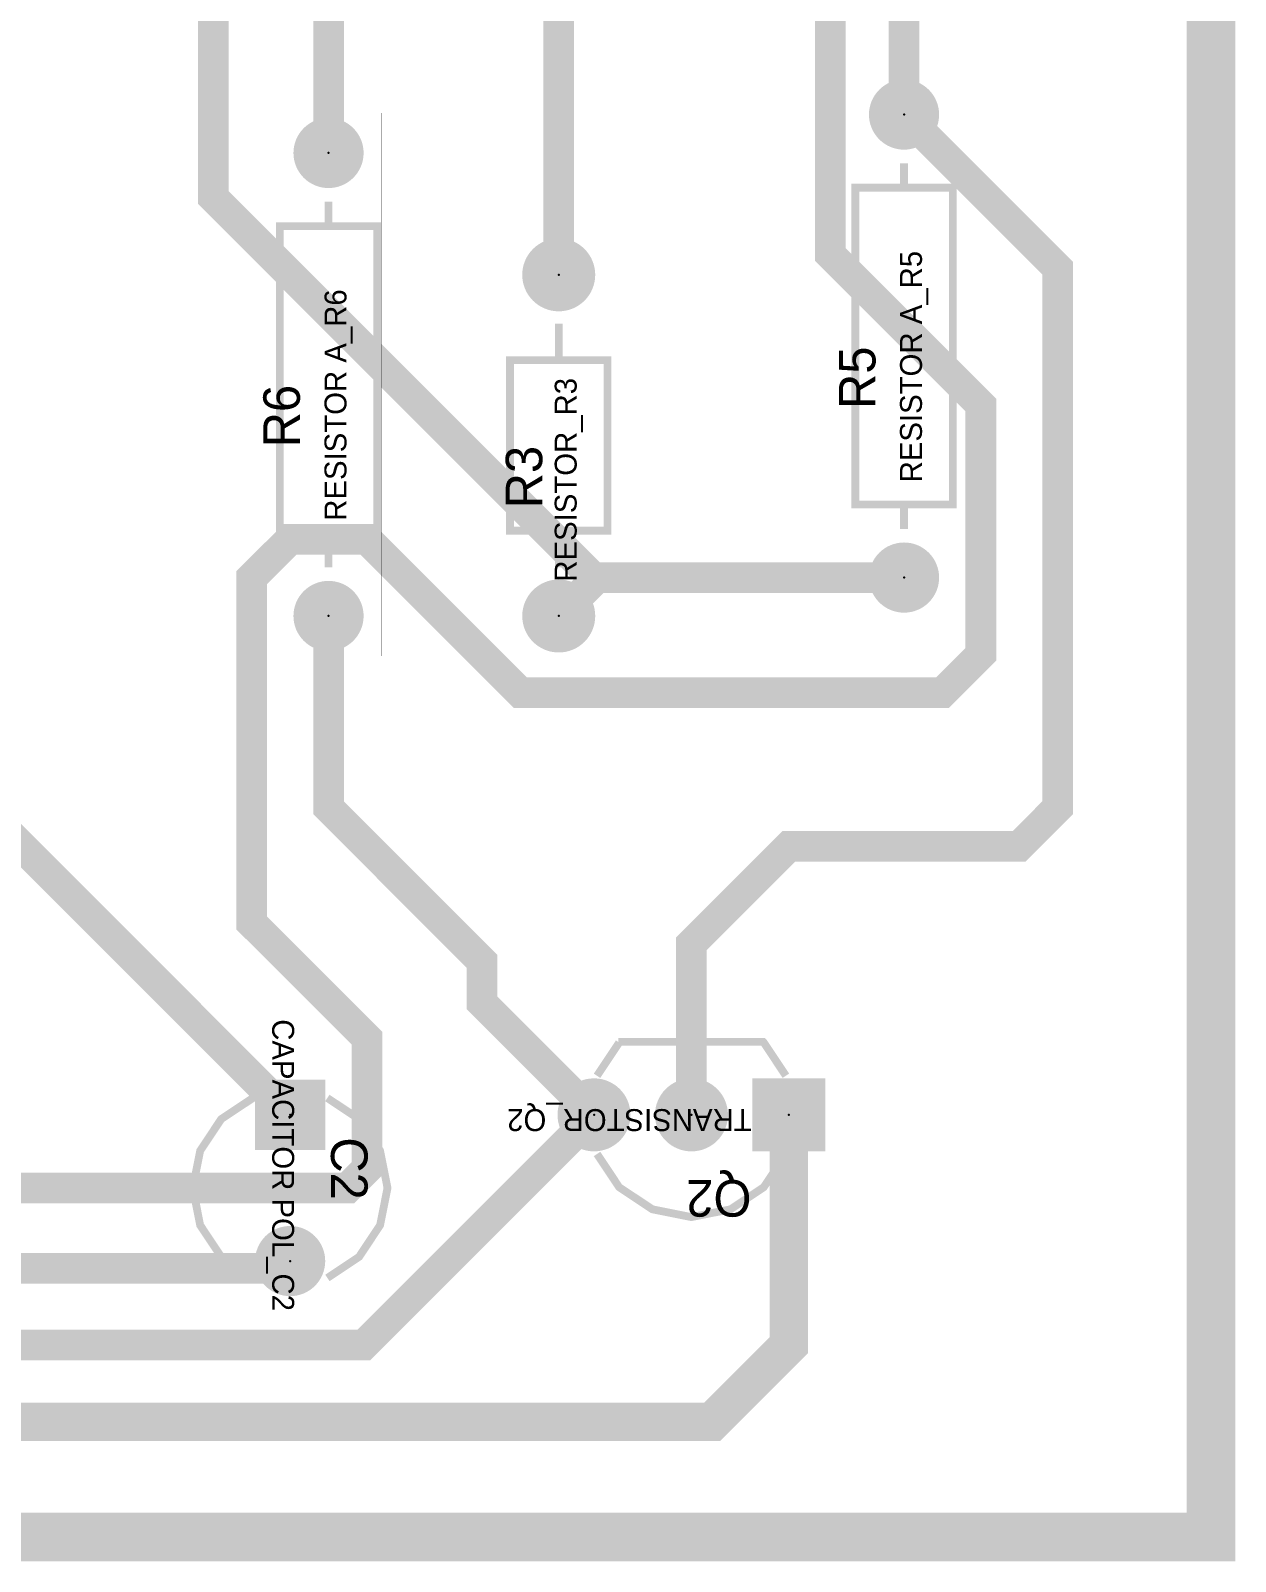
# Model space of a CAD drawing. Extents: x -2.66 to 3.73, y -1.66 to 7.98.
# Drawn here: x -0.817 to 0.419, y 4.424 to 5.994 of the extents above; entities that cross this region are included whole.
import ezdxf

# ---------------------------------------------------------------- set-up
doc = ezdxf.new("R2010")
doc.units = 0
doc.header["$MEASUREMENT"] = 0
doc.layers.get('0').update_dxf_attribs({"color": 1, "linetype": 'CONTINUOUS'})
for name, color, linetype in [('ASYBOT', 7, 'CONTINUOUS'), ('ASYTOP', 6, 'CONTINUOUS'), ('BOARD_OUTLINE', 7, 'CONTINUOUS'), ('BOTTOM', 3, 'CONTINUOUS'), ('COMPONENTS_TOP', 1, 'CONTINUOUS'), ('DRILL', 1, 'CONTINUOUS'), ('DRLDWG', 8, 'CONTINUOUS'), ('GND', 4, 'CONTINUOUS'), ('INNER1', 8, 'CONTINUOUS'), ('INNER10', 1, 'CONTINUOUS'), ('INNER11', 2, 'CONTINUOUS'), ('INNER12', 3, 'CONTINUOUS'), ('INNER2', 1, 'CONTINUOUS'), ('INNER3', 2, 'CONTINUOUS'), ('INNER4', 3, 'CONTINUOUS'), ('INNER5', 4, 'CONTINUOUS'), ('INNER6', 5, 'CONTINUOUS'), ('INNER7', 6, 'CONTINUOUS'), ('INNER8', 7, 'CONTINUOUS'), ('INNER9', 8, 'CONTINUOUS'), ('OBS_ASYTOP', 6, 'CONTINUOUS'), ('OBS_GLOBAL_LAYER', 1, 'CONTINUOUS'), ('OBS_SSTOP', 4, 'CONTINUOUS'), ('PADSTACKS', 1, 'CONTINUOUS'), ('POWER', 7, 'CONTINUOUS'), ('SMBOT', 1, 'CONTINUOUS'), ('SMTOP', 8, 'CONTINUOUS'), ('TOP', 2, 'CONTINUOUS')]:
    doc.layers.add(name, color=color, linetype=linetype)

# ---------------------------------------------------------------- blocks, each defined once
blk = doc.blocks.new('PADSTACK_TM_CYLND_LLB_PAD3')
blk.add_point((0, 0))
at = {"layer": 'ASYBOT', "const_width": 0.052}
blk.add_lwpolyline([(-0.026, 0), (0.026, 0)], dxfattribs=at)
at = {"layer": 'ASYTOP', "const_width": 0.052}
blk.add_lwpolyline([(-0.026, 0), (0.026, 0)], dxfattribs=at)
at = {"layer": 'BOTTOM', "const_width": 0.052}
blk.add_lwpolyline([(-0.026, 0), (0.026, 0)], dxfattribs=at)
at = {"layer": 'DRILL', "const_width": 0.0155}
blk.add_lwpolyline([(-0.0077, 0, 1), (0.0077, 0, 1)], format="xyb", close=True, dxfattribs=at)
at = {"layer": 'DRLDWG', "const_width": 0.0155}
blk.add_lwpolyline([(-0.0077, 0, 1), (0.0077, 0, 1)], format="xyb", close=True, dxfattribs=at)
at = {"layer": 'GND', "const_width": 0.072}
blk.add_lwpolyline([(-0.036, 0), (0.036, 0)], dxfattribs=at)
at = {"layer": 'INNER1', "const_width": 0.052}
blk.add_lwpolyline([(-0.026, 0), (0.026, 0)], dxfattribs=at)
at = {"layer": 'INNER10', "const_width": 0.052}
blk.add_lwpolyline([(-0.026, 0), (0.026, 0)], dxfattribs=at)
at = {"layer": 'INNER11', "const_width": 0.052}
blk.add_lwpolyline([(-0.026, 0), (0.026, 0)], dxfattribs=at)
at = {"layer": 'INNER12', "const_width": 0.052}
blk.add_lwpolyline([(-0.026, 0), (0.026, 0)], dxfattribs=at)
at = {"layer": 'INNER2', "const_width": 0.052}
blk.add_lwpolyline([(-0.026, 0), (0.026, 0)], dxfattribs=at)
at = {"layer": 'INNER3', "const_width": 0.052}
blk.add_lwpolyline([(-0.026, 0), (0.026, 0)], dxfattribs=at)
at = {"layer": 'INNER4', "const_width": 0.052}
blk.add_lwpolyline([(-0.026, 0), (0.026, 0)], dxfattribs=at)
at = {"layer": 'INNER5', "const_width": 0.052}
blk.add_lwpolyline([(-0.026, 0), (0.026, 0)], dxfattribs=at)
at = {"layer": 'INNER6', "const_width": 0.052}
blk.add_lwpolyline([(-0.026, 0), (0.026, 0)], dxfattribs=at)
at = {"layer": 'INNER7', "const_width": 0.052}
blk.add_lwpolyline([(-0.026, 0), (0.026, 0)], dxfattribs=at)
at = {"layer": 'INNER8', "const_width": 0.052}
blk.add_lwpolyline([(-0.026, 0), (0.026, 0)], dxfattribs=at)
at = {"layer": 'INNER9', "const_width": 0.052}
blk.add_lwpolyline([(-0.026, 0), (0.026, 0)], dxfattribs=at)
at = {"layer": 'POWER', "const_width": 0.072}
blk.add_lwpolyline([(-0.036, 0), (0.036, 0)], dxfattribs=at)
at = {"layer": 'SMBOT', "const_width": 0.052}
blk.add_lwpolyline([(-0.026, 0), (0.026, 0)], dxfattribs=at)
at = {"layer": 'SMTOP', "const_width": 0.052}
blk.add_lwpolyline([(-0.026, 0), (0.026, 0)], dxfattribs=at)
at = {"layer": 'TOP', "const_width": 0.052}
blk.add_lwpolyline([(-0.026, 0), (0.026, 0)], dxfattribs=at)
blk = doc.blocks.new('PADSTACK_TM_CYLND_LLB_PAD4')
blk.add_point((0, 0))
at = {"layer": 'ASYBOT', "const_width": 0.026}
blk.add_lwpolyline([(-0.013, 0, 1), (0.013, 0, 1)], format="xyb", close=True, dxfattribs=at)
at = {"layer": 'ASYTOP', "const_width": 0.026}
blk.add_lwpolyline([(-0.013, 0, 1), (0.013, 0, 1)], format="xyb", close=True, dxfattribs=at)
at = {"layer": 'BOTTOM', "const_width": 0.026}
blk.add_lwpolyline([(-0.013, 0, 1), (0.013, 0, 1)], format="xyb", close=True, dxfattribs=at)
at = {"layer": 'DRILL', "const_width": 0.0155}
blk.add_lwpolyline([(-0.0077, 0, 1), (0.0077, 0, 1)], format="xyb", close=True, dxfattribs=at)
at = {"layer": 'DRLDWG', "const_width": 0.0155}
blk.add_lwpolyline([(-0.0077, 0, 1), (0.0077, 0, 1)], format="xyb", close=True, dxfattribs=at)
at = {"layer": 'GND', "const_width": 0.036}
blk.add_lwpolyline([(-0.018, 0, 1), (0.018, 0, 1)], format="xyb", close=True, dxfattribs=at)
at = {"layer": 'INNER1', "const_width": 0.026}
blk.add_lwpolyline([(-0.013, 0, 1), (0.013, 0, 1)], format="xyb", close=True, dxfattribs=at)
at = {"layer": 'INNER10', "const_width": 0.026}
blk.add_lwpolyline([(-0.013, 0, 1), (0.013, 0, 1)], format="xyb", close=True, dxfattribs=at)
at = {"layer": 'INNER11', "const_width": 0.026}
blk.add_lwpolyline([(-0.013, 0, 1), (0.013, 0, 1)], format="xyb", close=True, dxfattribs=at)
at = {"layer": 'INNER12', "const_width": 0.026}
blk.add_lwpolyline([(-0.013, 0, 1), (0.013, 0, 1)], format="xyb", close=True, dxfattribs=at)
at = {"layer": 'INNER2', "const_width": 0.026}
blk.add_lwpolyline([(-0.013, 0, 1), (0.013, 0, 1)], format="xyb", close=True, dxfattribs=at)
at = {"layer": 'INNER3', "const_width": 0.026}
blk.add_lwpolyline([(-0.013, 0, 1), (0.013, 0, 1)], format="xyb", close=True, dxfattribs=at)
at = {"layer": 'INNER4', "const_width": 0.026}
blk.add_lwpolyline([(-0.013, 0, 1), (0.013, 0, 1)], format="xyb", close=True, dxfattribs=at)
at = {"layer": 'INNER5', "const_width": 0.026}
blk.add_lwpolyline([(-0.013, 0, 1), (0.013, 0, 1)], format="xyb", close=True, dxfattribs=at)
at = {"layer": 'INNER6', "const_width": 0.026}
blk.add_lwpolyline([(-0.013, 0, 1), (0.013, 0, 1)], format="xyb", close=True, dxfattribs=at)
at = {"layer": 'INNER7', "const_width": 0.026}
blk.add_lwpolyline([(-0.013, 0, 1), (0.013, 0, 1)], format="xyb", close=True, dxfattribs=at)
at = {"layer": 'INNER8', "const_width": 0.026}
blk.add_lwpolyline([(-0.013, 0, 1), (0.013, 0, 1)], format="xyb", close=True, dxfattribs=at)
at = {"layer": 'INNER9', "const_width": 0.026}
blk.add_lwpolyline([(-0.013, 0, 1), (0.013, 0, 1)], format="xyb", close=True, dxfattribs=at)
at = {"layer": 'POWER', "const_width": 0.036}
blk.add_lwpolyline([(-0.018, 0, 1), (0.018, 0, 1)], format="xyb", close=True, dxfattribs=at)
at = {"layer": 'SMBOT', "const_width": 0.026}
blk.add_lwpolyline([(-0.013, 0, 1), (0.013, 0, 1)], format="xyb", close=True, dxfattribs=at)
at = {"layer": 'SMTOP', "const_width": 0.026}
blk.add_lwpolyline([(-0.013, 0, 1), (0.013, 0, 1)], format="xyb", close=True, dxfattribs=at)
at = {"layer": 'TOP', "const_width": 0.026}
blk.add_lwpolyline([(-0.013, 0, 1), (0.013, 0, 1)], format="xyb", close=True, dxfattribs=at)
blk = doc.blocks.new('FOOTPRINT_CAPACITOR_POL_C2')
at = {"layer": 'PADSTACKS'}
for name, p in [('PADSTACK_TM_CYLND_LLB_PAD3', (0, 0)), ('PADSTACK_TM_CYLND_LLB_PAD4', (0.15, 0))]:
    blk.add_blockref(name, p, dxfattribs=at)
blk = doc.blocks.new('PADSTACK_TO_LLB_PAD26')
blk.add_point((0, 0))
at = {"layer": 'ASYBOT', "const_width": 0.055}
blk.add_lwpolyline([(-0.0275, 0), (0.0275, 0)], dxfattribs=at)
at = {"layer": 'ASYTOP', "const_width": 0.055}
blk.add_lwpolyline([(-0.0275, 0), (0.0275, 0)], dxfattribs=at)
at = {"layer": 'BOTTOM', "const_width": 0.055}
blk.add_lwpolyline([(-0.0275, 0), (0.0275, 0)], dxfattribs=at)
at = {"layer": 'DRILL', "const_width": 0.0155}
blk.add_lwpolyline([(-0.0077, 0, 1), (0.0077, 0, 1)], format="xyb", close=True, dxfattribs=at)
at = {"layer": 'DRLDWG', "const_width": 0.0155}
blk.add_lwpolyline([(-0.0077, 0, 1), (0.0077, 0, 1)], format="xyb", close=True, dxfattribs=at)
at = {"layer": 'GND', "const_width": 0.075}
blk.add_lwpolyline([(-0.0375, 0), (0.0375, 0)], dxfattribs=at)
at = {"layer": 'INNER1', "const_width": 0.055}
blk.add_lwpolyline([(-0.0275, 0), (0.0275, 0)], dxfattribs=at)
at = {"layer": 'INNER10', "const_width": 0.055}
blk.add_lwpolyline([(-0.0275, 0), (0.0275, 0)], dxfattribs=at)
at = {"layer": 'INNER11', "const_width": 0.055}
blk.add_lwpolyline([(-0.0275, 0), (0.0275, 0)], dxfattribs=at)
at = {"layer": 'INNER12', "const_width": 0.055}
blk.add_lwpolyline([(-0.0275, 0), (0.0275, 0)], dxfattribs=at)
at = {"layer": 'INNER2', "const_width": 0.055}
blk.add_lwpolyline([(-0.0275, 0), (0.0275, 0)], dxfattribs=at)
at = {"layer": 'INNER3', "const_width": 0.055}
blk.add_lwpolyline([(-0.0275, 0), (0.0275, 0)], dxfattribs=at)
at = {"layer": 'INNER4', "const_width": 0.055}
blk.add_lwpolyline([(-0.0275, 0), (0.0275, 0)], dxfattribs=at)
at = {"layer": 'INNER5', "const_width": 0.055}
blk.add_lwpolyline([(-0.0275, 0), (0.0275, 0)], dxfattribs=at)
at = {"layer": 'INNER6', "const_width": 0.055}
blk.add_lwpolyline([(-0.0275, 0), (0.0275, 0)], dxfattribs=at)
at = {"layer": 'INNER7', "const_width": 0.055}
blk.add_lwpolyline([(-0.0275, 0), (0.0275, 0)], dxfattribs=at)
at = {"layer": 'INNER8', "const_width": 0.055}
blk.add_lwpolyline([(-0.0275, 0), (0.0275, 0)], dxfattribs=at)
at = {"layer": 'INNER9', "const_width": 0.055}
blk.add_lwpolyline([(-0.0275, 0), (0.0275, 0)], dxfattribs=at)
at = {"layer": 'POWER', "const_width": 0.075}
blk.add_lwpolyline([(-0.0375, 0), (0.0375, 0)], dxfattribs=at)
at = {"layer": 'SMBOT', "const_width": 0.055}
blk.add_lwpolyline([(-0.0275, 0), (0.0275, 0)], dxfattribs=at)
at = {"layer": 'SMTOP', "const_width": 0.055}
blk.add_lwpolyline([(-0.0275, 0), (0.0275, 0)], dxfattribs=at)
at = {"layer": 'TOP', "const_width": 0.055}
blk.add_lwpolyline([(-0.0275, 0), (0.0275, 0)], dxfattribs=at)
blk = doc.blocks.new('PADSTACK_TO_LLB_PAD6')
blk.add_point((0, 0))
at = {"layer": 'ASYBOT', "const_width": 0.0275}
blk.add_lwpolyline([(-0.0137, 0, 1), (0.0137, 0, 1)], format="xyb", close=True, dxfattribs=at)
at = {"layer": 'ASYTOP', "const_width": 0.0275}
blk.add_lwpolyline([(-0.0137, 0, 1), (0.0137, 0, 1)], format="xyb", close=True, dxfattribs=at)
at = {"layer": 'BOTTOM', "const_width": 0.0275}
blk.add_lwpolyline([(-0.0137, 0, 1), (0.0137, 0, 1)], format="xyb", close=True, dxfattribs=at)
at = {"layer": 'DRILL', "const_width": 0.0155}
blk.add_lwpolyline([(-0.0077, 0, 1), (0.0077, 0, 1)], format="xyb", close=True, dxfattribs=at)
at = {"layer": 'DRLDWG', "const_width": 0.0155}
blk.add_lwpolyline([(-0.0077, 0, 1), (0.0077, 0, 1)], format="xyb", close=True, dxfattribs=at)
at = {"layer": 'GND', "const_width": 0.0375}
blk.add_lwpolyline([(-0.0187, 0, 1), (0.0187, 0, 1)], format="xyb", close=True, dxfattribs=at)
at = {"layer": 'INNER1', "const_width": 0.0275}
blk.add_lwpolyline([(-0.0137, 0, 1), (0.0137, 0, 1)], format="xyb", close=True, dxfattribs=at)
at = {"layer": 'INNER10', "const_width": 0.0275}
blk.add_lwpolyline([(-0.0137, 0, 1), (0.0137, 0, 1)], format="xyb", close=True, dxfattribs=at)
at = {"layer": 'INNER11', "const_width": 0.0275}
blk.add_lwpolyline([(-0.0137, 0, 1), (0.0137, 0, 1)], format="xyb", close=True, dxfattribs=at)
at = {"layer": 'INNER12', "const_width": 0.0275}
blk.add_lwpolyline([(-0.0137, 0, 1), (0.0137, 0, 1)], format="xyb", close=True, dxfattribs=at)
at = {"layer": 'INNER2', "const_width": 0.0275}
blk.add_lwpolyline([(-0.0137, 0, 1), (0.0137, 0, 1)], format="xyb", close=True, dxfattribs=at)
at = {"layer": 'INNER3', "const_width": 0.0275}
blk.add_lwpolyline([(-0.0137, 0, 1), (0.0137, 0, 1)], format="xyb", close=True, dxfattribs=at)
at = {"layer": 'INNER4', "const_width": 0.0275}
blk.add_lwpolyline([(-0.0137, 0, 1), (0.0137, 0, 1)], format="xyb", close=True, dxfattribs=at)
at = {"layer": 'INNER5', "const_width": 0.0275}
blk.add_lwpolyline([(-0.0137, 0, 1), (0.0137, 0, 1)], format="xyb", close=True, dxfattribs=at)
at = {"layer": 'INNER6', "const_width": 0.0275}
blk.add_lwpolyline([(-0.0137, 0, 1), (0.0137, 0, 1)], format="xyb", close=True, dxfattribs=at)
at = {"layer": 'INNER7', "const_width": 0.0275}
blk.add_lwpolyline([(-0.0137, 0, 1), (0.0137, 0, 1)], format="xyb", close=True, dxfattribs=at)
at = {"layer": 'INNER8', "const_width": 0.0275}
blk.add_lwpolyline([(-0.0137, 0, 1), (0.0137, 0, 1)], format="xyb", close=True, dxfattribs=at)
at = {"layer": 'INNER9', "const_width": 0.0275}
blk.add_lwpolyline([(-0.0137, 0, 1), (0.0137, 0, 1)], format="xyb", close=True, dxfattribs=at)
at = {"layer": 'POWER', "const_width": 0.0375}
blk.add_lwpolyline([(-0.0187, 0, 1), (0.0187, 0, 1)], format="xyb", close=True, dxfattribs=at)
at = {"layer": 'SMBOT', "const_width": 0.0275}
blk.add_lwpolyline([(-0.0137, 0, 1), (0.0137, 0, 1)], format="xyb", close=True, dxfattribs=at)
at = {"layer": 'SMTOP', "const_width": 0.0275}
blk.add_lwpolyline([(-0.0137, 0, 1), (0.0137, 0, 1)], format="xyb", close=True, dxfattribs=at)
at = {"layer": 'TOP', "const_width": 0.0275}
blk.add_lwpolyline([(-0.0137, 0, 1), (0.0137, 0, 1)], format="xyb", close=True, dxfattribs=at)
blk = doc.blocks.new('FOOTPRINT_TRANSISTOR_Q2')
at = {"layer": 'PADSTACKS'}
for name, p in [('PADSTACK_TO_LLB_PAD26', (0, 0)), ('PADSTACK_TO_LLB_PAD6', (0.1, 0)), ('PADSTACK_TO_LLB_PAD6', (0.2, 0))]:
    blk.add_blockref(name, p, dxfattribs=at)
blk = doc.blocks.new('PADSTACK_TM_AXIAL_LLB_PAD3')
blk.add_point((0, 0))
at = {"layer": 'ASYBOT', "const_width": 0.026}
blk.add_lwpolyline([(-0.013, 0, 1), (0.013, 0, 1)], format="xyb", close=True, dxfattribs=at)
at = {"layer": 'ASYTOP', "const_width": 0.026}
blk.add_lwpolyline([(-0.013, 0, 1), (0.013, 0, 1)], format="xyb", close=True, dxfattribs=at)
at = {"layer": 'BOTTOM', "const_width": 0.026}
blk.add_lwpolyline([(-0.013, 0, 1), (0.013, 0, 1)], format="xyb", close=True, dxfattribs=at)
at = {"layer": 'DRILL', "const_width": 0.0155}
blk.add_lwpolyline([(-0.0077, 0, 1), (0.0077, 0, 1)], format="xyb", close=True, dxfattribs=at)
at = {"layer": 'DRLDWG', "const_width": 0.0155}
blk.add_lwpolyline([(-0.0077, 0, 1), (0.0077, 0, 1)], format="xyb", close=True, dxfattribs=at)
at = {"layer": 'GND', "const_width": 0.036}
blk.add_lwpolyline([(-0.018, 0, 1), (0.018, 0, 1)], format="xyb", close=True, dxfattribs=at)
at = {"layer": 'INNER1', "const_width": 0.026}
blk.add_lwpolyline([(-0.013, 0, 1), (0.013, 0, 1)], format="xyb", close=True, dxfattribs=at)
at = {"layer": 'INNER10', "const_width": 0.026}
blk.add_lwpolyline([(-0.013, 0, 1), (0.013, 0, 1)], format="xyb", close=True, dxfattribs=at)
at = {"layer": 'INNER11', "const_width": 0.026}
blk.add_lwpolyline([(-0.013, 0, 1), (0.013, 0, 1)], format="xyb", close=True, dxfattribs=at)
at = {"layer": 'INNER12', "const_width": 0.026}
blk.add_lwpolyline([(-0.013, 0, 1), (0.013, 0, 1)], format="xyb", close=True, dxfattribs=at)
at = {"layer": 'INNER2', "const_width": 0.026}
blk.add_lwpolyline([(-0.013, 0, 1), (0.013, 0, 1)], format="xyb", close=True, dxfattribs=at)
at = {"layer": 'INNER3', "const_width": 0.026}
blk.add_lwpolyline([(-0.013, 0, 1), (0.013, 0, 1)], format="xyb", close=True, dxfattribs=at)
at = {"layer": 'INNER4', "const_width": 0.026}
blk.add_lwpolyline([(-0.013, 0, 1), (0.013, 0, 1)], format="xyb", close=True, dxfattribs=at)
at = {"layer": 'INNER5', "const_width": 0.026}
blk.add_lwpolyline([(-0.013, 0, 1), (0.013, 0, 1)], format="xyb", close=True, dxfattribs=at)
at = {"layer": 'INNER6', "const_width": 0.026}
blk.add_lwpolyline([(-0.013, 0, 1), (0.013, 0, 1)], format="xyb", close=True, dxfattribs=at)
at = {"layer": 'INNER7', "const_width": 0.026}
blk.add_lwpolyline([(-0.013, 0, 1), (0.013, 0, 1)], format="xyb", close=True, dxfattribs=at)
at = {"layer": 'INNER8', "const_width": 0.026}
blk.add_lwpolyline([(-0.013, 0, 1), (0.013, 0, 1)], format="xyb", close=True, dxfattribs=at)
at = {"layer": 'INNER9', "const_width": 0.026}
blk.add_lwpolyline([(-0.013, 0, 1), (0.013, 0, 1)], format="xyb", close=True, dxfattribs=at)
at = {"layer": 'POWER', "const_width": 0.036}
blk.add_lwpolyline([(-0.018, 0, 1), (0.018, 0, 1)], format="xyb", close=True, dxfattribs=at)
at = {"layer": 'SMBOT', "const_width": 0.026}
blk.add_lwpolyline([(-0.013, 0, 1), (0.013, 0, 1)], format="xyb", close=True, dxfattribs=at)
at = {"layer": 'SMTOP', "const_width": 0.026}
blk.add_lwpolyline([(-0.013, 0, 1), (0.013, 0, 1)], format="xyb", close=True, dxfattribs=at)
at = {"layer": 'TOP', "const_width": 0.026}
blk.add_lwpolyline([(-0.013, 0, 1), (0.013, 0, 1)], format="xyb", close=True, dxfattribs=at)
blk = doc.blocks.new('FOOTPRINT_RESISTOR_A_R6')
at = {"layer": 'PADSTACKS'}
for p in [(0, 0), (0.475, 0)]:
    blk.add_blockref('PADSTACK_TM_AXIAL_LLB_PAD3', p, dxfattribs=at)
blk = doc.blocks.new('PADSTACK_TM_AXIAL_LLB_PAD1')
blk.add_point((0, 0))
at = {"layer": 'ASYBOT', "const_width": 0.0275}
blk.add_lwpolyline([(-0.0137, 0, 1), (0.0137, 0, 1)], format="xyb", close=True, dxfattribs=at)
at = {"layer": 'ASYTOP', "const_width": 0.0275}
blk.add_lwpolyline([(-0.0137, 0, 1), (0.0137, 0, 1)], format="xyb", close=True, dxfattribs=at)
at = {"layer": 'BOTTOM', "const_width": 0.0275}
blk.add_lwpolyline([(-0.0137, 0, 1), (0.0137, 0, 1)], format="xyb", close=True, dxfattribs=at)
at = {"layer": 'DRILL', "const_width": 0.017}
blk.add_lwpolyline([(-0.0085, 0, 1), (0.0085, 0, 1)], format="xyb", close=True, dxfattribs=at)
at = {"layer": 'DRLDWG', "const_width": 0.017}
blk.add_lwpolyline([(-0.0085, 0, 1), (0.0085, 0, 1)], format="xyb", close=True, dxfattribs=at)
at = {"layer": 'GND', "const_width": 0.0375}
blk.add_lwpolyline([(-0.0187, 0, 1), (0.0187, 0, 1)], format="xyb", close=True, dxfattribs=at)
at = {"layer": 'INNER1', "const_width": 0.0275}
blk.add_lwpolyline([(-0.0137, 0, 1), (0.0137, 0, 1)], format="xyb", close=True, dxfattribs=at)
at = {"layer": 'INNER10', "const_width": 0.0275}
blk.add_lwpolyline([(-0.0137, 0, 1), (0.0137, 0, 1)], format="xyb", close=True, dxfattribs=at)
at = {"layer": 'INNER11', "const_width": 0.0275}
blk.add_lwpolyline([(-0.0137, 0, 1), (0.0137, 0, 1)], format="xyb", close=True, dxfattribs=at)
at = {"layer": 'INNER12', "const_width": 0.0275}
blk.add_lwpolyline([(-0.0137, 0, 1), (0.0137, 0, 1)], format="xyb", close=True, dxfattribs=at)
at = {"layer": 'INNER2', "const_width": 0.0275}
blk.add_lwpolyline([(-0.0137, 0, 1), (0.0137, 0, 1)], format="xyb", close=True, dxfattribs=at)
at = {"layer": 'INNER3', "const_width": 0.0275}
blk.add_lwpolyline([(-0.0137, 0, 1), (0.0137, 0, 1)], format="xyb", close=True, dxfattribs=at)
at = {"layer": 'INNER4', "const_width": 0.0275}
blk.add_lwpolyline([(-0.0137, 0, 1), (0.0137, 0, 1)], format="xyb", close=True, dxfattribs=at)
at = {"layer": 'INNER5', "const_width": 0.0275}
blk.add_lwpolyline([(-0.0137, 0, 1), (0.0137, 0, 1)], format="xyb", close=True, dxfattribs=at)
at = {"layer": 'INNER6', "const_width": 0.0275}
blk.add_lwpolyline([(-0.0137, 0, 1), (0.0137, 0, 1)], format="xyb", close=True, dxfattribs=at)
at = {"layer": 'INNER7', "const_width": 0.0275}
blk.add_lwpolyline([(-0.0137, 0, 1), (0.0137, 0, 1)], format="xyb", close=True, dxfattribs=at)
at = {"layer": 'INNER8', "const_width": 0.0275}
blk.add_lwpolyline([(-0.0137, 0, 1), (0.0137, 0, 1)], format="xyb", close=True, dxfattribs=at)
at = {"layer": 'INNER9', "const_width": 0.0275}
blk.add_lwpolyline([(-0.0137, 0, 1), (0.0137, 0, 1)], format="xyb", close=True, dxfattribs=at)
at = {"layer": 'POWER', "const_width": 0.0375}
blk.add_lwpolyline([(-0.0187, 0, 1), (0.0187, 0, 1)], format="xyb", close=True, dxfattribs=at)
at = {"layer": 'SMBOT', "const_width": 0.0275}
blk.add_lwpolyline([(-0.0137, 0, 1), (0.0137, 0, 1)], format="xyb", close=True, dxfattribs=at)
at = {"layer": 'SMTOP', "const_width": 0.0275}
blk.add_lwpolyline([(-0.0137, 0, 1), (0.0137, 0, 1)], format="xyb", close=True, dxfattribs=at)
at = {"layer": 'TOP', "const_width": 0.0275}
blk.add_lwpolyline([(-0.0137, 0, 1), (0.0137, 0, 1)], format="xyb", close=True, dxfattribs=at)
blk = doc.blocks.new('FOOTPRINT_RESISTOR_R3')
at = {"layer": 'PADSTACKS'}
for p in [(0, 0), (0.35, 0)]:
    blk.add_blockref('PADSTACK_TM_AXIAL_LLB_PAD1', p, dxfattribs=at)
blk = doc.blocks.new('FOOTPRINT_RESISTOR_A_R5')
at = {"layer": 'PADSTACKS'}
for p in [(0, 0), (0.475, 0)]:
    blk.add_blockref('PADSTACK_TM_AXIAL_LLB_PAD3', p, dxfattribs=at)

msp = doc.modelspace()

# ---------------------------------------------------------------- linework, layer by layer
at = {"layer": 'BOARD_OUTLINE', "const_width": 0.05}
msp.add_lwpolyline([(-2.5591, 4.4488), (-2.6378, 4.4488), (-2.6378, 7.9528), (0.3937, 7.9528), (0.3937, 4.4488), (-2.5591, 4.4488)], dxfattribs=at)
at = {"layer": 'BOTTOM'}
for points, const_width in [([(0.0787, 5.9081), (0.0787, 6.776), (0.0394, 6.8154)], 0.0315), ([(0.0787, 5.4331), (-0.2402, 5.4331), (-0.6299, 5.8228), (-0.6299, 6.2165), (-0.7913, 6.378), (-0.9449, 6.378), (-1.2992, 6.7323), (-1.2992, 6.7717)], 0.0315), ([(-0.5118, 5.8687), (-0.5118, 6.2992), (-0.1969, 6.6142)], 0.0315), ([(-1.2024, 4.8244), (-1.1024, 4.8244), (-1.0848, 4.8069), (-0.4921, 4.8069), (-0.4724, 4.8266), (-0.4724, 4.9606), (-0.5906, 5.0787), (-0.5906, 5.4331), (-0.5512, 5.4724), (-0.4724, 5.4724), (-0.315, 5.315), (0.1181, 5.315), (0.1575, 5.3543), (0.1575, 5.6102), (0.0031, 5.7646), (0.0031, 6.1417)], 0.0315), ([(-0.1969, 6.1417), (-0.2756, 6.063), (-0.2756, 5.7437)], 0.0315), ([(-2.2047, 6.0236), (-2.5197, 5.7087), (-2.5197, 4.6457), (-2.4409, 4.5669), (-0.1181, 4.5669), (-0.0394, 4.6457), (-0.0394, 4.8819)], 0.0394), ([(0.0787, 5.9081), (0.2362, 5.7506), (0.2362, 5.1969), (0.1969, 5.1575), (-0.0394, 5.1575), (-0.1394, 5.0575), (-0.1394, 4.8819)], 0.0315), ([(-0.5512, 4.8819), (-0.9449, 5.2756), (-0.9449, 5.5906)], 0.0315), ([(0.0787, 5.4331), (-0.2402, 5.4331), (-0.2402, 5.4291), (-0.2756, 5.3937)], 0.0315), ([(-0.5118, 5.3937), (-0.5118, 5.1969), (-0.3543, 5.0394), (-0.3543, 4.9969), (-0.2394, 4.8819)], 0.0315), ([(-0.2394, 4.8819), (-0.4756, 4.6457), (-2.1654, 4.6457), (-2.4016, 4.8819)], 0.0315), ([(-0.5512, 4.7319), (-0.5587, 4.7244), (-1.1024, 4.7244)], 0.0315)]:
    msp.add_lwpolyline(points, dxfattribs=dict(at, const_width=const_width))
at = {"layer": 'OBS_ASYTOP', "const_width": 0.008}
for points in [[(0.0787, 5.8331), (0.0787, 5.8581)], [(0.1287, 5.8331), (0.1287, 5.5081), (0.1287, 5.5081), (0.0287, 5.5081), (0.0287, 5.8331), (0.1287, 5.8331)], [(-0.5118, 5.7937), (-0.5118, 5.8187)], [(-0.4618, 5.7937), (-0.4618, 5.4687), (-0.4618, 5.4687), (-0.5618, 5.4687), (-0.5618, 5.7937), (-0.4618, 5.7937)], [(-0.2756, 5.6937), (-0.2756, 5.6562)], [(-0.2256, 5.6562), (-0.2256, 5.4812), (-0.2256, 5.4812), (-0.3256, 5.4812), (-0.3256, 5.6562), (-0.2256, 5.6562)], [(0.0787, 5.5081), (0.0787, 5.4831)], [(-0.2756, 5.4437), (-0.2756, 5.4812)], [(-0.5118, 5.4687), (-0.5118, 5.4437)], [(-0.2136, 4.9561), (-0.2363, 4.922)], [(-0.0425, 4.922), (-0.0652, 4.9561), (-0.066, 4.9569), (-0.2144, 4.9569)], [(-0.5894, 4.8992), (-0.6219, 4.8776), (-0.6435, 4.8451), (-0.6435, 4.8451), (-0.6511, 4.8069), (-0.6435, 4.7687), (-0.6219, 4.7362), (-0.5894, 4.7146)], [(-0.513, 4.7146), (-0.4805, 4.7362), (-0.4805, 4.7362), (-0.4589, 4.7687), (-0.4513, 4.8069), (-0.4589, 4.8451), (-0.4805, 4.8776), (-0.513, 4.8992)], [(-0.2363, 4.8418), (-0.2136, 4.8077), (-0.1795, 4.785), (-0.1795, 4.785), (-0.1394, 4.777), (-0.1394, 4.777), (-0.0993, 4.785), (-0.0652, 4.8077), (-0.0425, 4.8418)]]:
    msp.add_lwpolyline(points, dxfattribs=at)
at = {"layer": 'OBS_GLOBAL_LAYER', "const_width": 0.00000394}
for points in [[(0.1327, 5.3921), (0.1327, 5.9491), (0.0247, 5.9491), (0.0247, 5.3921), (0.1327, 5.3921)], [(-0.4578, 5.3527), (-0.4578, 5.9097), (-0.5658, 5.9097), (-0.5658, 5.3527), (-0.4578, 5.3527)], [(-0.2216, 5.3512), (-0.2216, 5.7862), (-0.3296, 5.7862), (-0.3296, 5.3512), (-0.2216, 5.3512)], [(0.0031, 4.9609), (-0.2819, 4.9609), (-0.2819, 4.773), (0.0031, 4.773), (0.0031, 4.9609)], [(-0.6551, 4.9229), (-0.6551, 4.6909), (-0.4473, 4.6909), (-0.4473, 4.9229), (-0.6551, 4.9229)]]:
    msp.add_lwpolyline(points, close=True, dxfattribs=at)
at = {"layer": 'OBS_SSTOP', "const_width": 0.008}
for points in [[(0.0787, 5.8331), (0.0787, 5.8581)], [(0.1287, 5.8331), (0.1287, 5.5081), (0.1287, 5.5081), (0.0287, 5.5081), (0.0287, 5.8331), (0.1287, 5.8331)], [(-0.5118, 5.7937), (-0.5118, 5.8187)], [(-0.4618, 5.7937), (-0.4618, 5.4687), (-0.4618, 5.4687), (-0.5618, 5.4687), (-0.5618, 5.7937), (-0.4618, 5.7937)], [(-0.2756, 5.6937), (-0.2756, 5.6562)], [(-0.2256, 5.6562), (-0.2256, 5.4812), (-0.2256, 5.4812), (-0.3256, 5.4812), (-0.3256, 5.6562), (-0.2256, 5.6562)], [(0.0787, 5.5081), (0.0787, 5.4831)], [(-0.2756, 5.4437), (-0.2756, 5.4812)], [(-0.5118, 5.4687), (-0.5118, 5.4437)], [(-0.2136, 4.9561), (-0.2363, 4.922)], [(-0.0425, 4.922), (-0.0652, 4.9561), (-0.066, 4.9569), (-0.2144, 4.9569)], [(-0.5894, 4.8992), (-0.6219, 4.8776), (-0.6435, 4.8451), (-0.6435, 4.8451), (-0.6511, 4.8069), (-0.6435, 4.7687), (-0.6219, 4.7362), (-0.5894, 4.7146)], [(-0.513, 4.7146), (-0.4805, 4.7362), (-0.4805, 4.7362), (-0.4589, 4.7687), (-0.4513, 4.8069), (-0.4589, 4.8451), (-0.4805, 4.8776), (-0.513, 4.8992)], [(-0.2363, 4.8418), (-0.2136, 4.8077), (-0.1795, 4.785), (-0.1795, 4.785), (-0.1394, 4.777), (-0.1394, 4.777), (-0.0993, 4.785), (-0.0652, 4.8077), (-0.0425, 4.8418)]]:
    msp.add_lwpolyline(points, dxfattribs=at)

# ---------------------------------------------------------------- block references
at = {"layer": 'COMPONENTS_TOP'}
ref = msp.add_blockref('FOOTPRINT_RESISTOR_A_R5', (0.0787, 5.4331), dxfattribs=dict(at, rotation=90))
ref.add_attrib('COMP_NAME', 'R5', (0.0494, 5.606), dxfattribs={"layer": 'ASYTOP', "height": 0.0375, "rotation": 90})
ref.add_attrib('SYM_NAME', 'RESISTOR A_R5', (0.0971, 5.5308), dxfattribs={"layer": 'ASYTOP', "height": 0.0225, "rotation": 90})
ref = msp.add_blockref('FOOTPRINT_RESISTOR_A_R6', (-0.5118, 5.3937), dxfattribs=dict(at, rotation=90))
ref.add_attrib('COMP_NAME', 'R6', (-0.5412, 5.5667), dxfattribs={"layer": 'ASYTOP', "height": 0.0375, "rotation": 90})
ref.add_attrib('SYM_NAME', 'RESISTOR A_R6', (-0.4934, 5.4914), dxfattribs={"layer": 'ASYTOP', "height": 0.0225, "rotation": 90})
ref = msp.add_blockref('FOOTPRINT_RESISTOR_R3', (-0.2756, 5.3937), dxfattribs=dict(at, rotation=90))
ref.add_attrib('COMP_NAME', 'R3', (-0.2925, 5.5041), dxfattribs={"layer": 'ASYTOP', "height": 0.0375, "rotation": 90})
ref.add_attrib('SYM_NAME', 'RESISTOR_R3', (-0.2572, 5.4289), dxfattribs={"layer": 'ASYTOP', "height": 0.0225, "rotation": 90})
ref = msp.add_blockref('FOOTPRINT_CAPACITOR_POL_C2', (-0.5512, 4.8819), dxfattribs=dict(at, rotation=270))
ref.add_attrib('COMP_NAME', 'C2', (-0.5093, 4.8589), dxfattribs={"layer": 'ASYTOP', "height": 0.0375, "rotation": 270})
ref.add_attrib('SYM_NAME', 'CAPACITOR POL_C2', (-0.5696, 4.98), dxfattribs={"layer": 'ASYTOP', "height": 0.0225, "rotation": 270})
ref = msp.add_blockref('FOOTPRINT_TRANSISTOR_Q2', (-0.0394, 4.8819), dxfattribs=dict(at, rotation=180))
ref.add_attrib('COMP_NAME', 'Q2', (-0.0779, 4.815), dxfattribs={"layer": 'ASYTOP', "height": 0.0375, "rotation": 180})
ref.add_attrib('SYM_NAME', 'TRANSISTOR_Q2', (-0.0777, 4.8878), dxfattribs={"layer": 'ASYTOP', "height": 0.0225, "rotation": 180})

doc.saveas('drawing.dxf')
